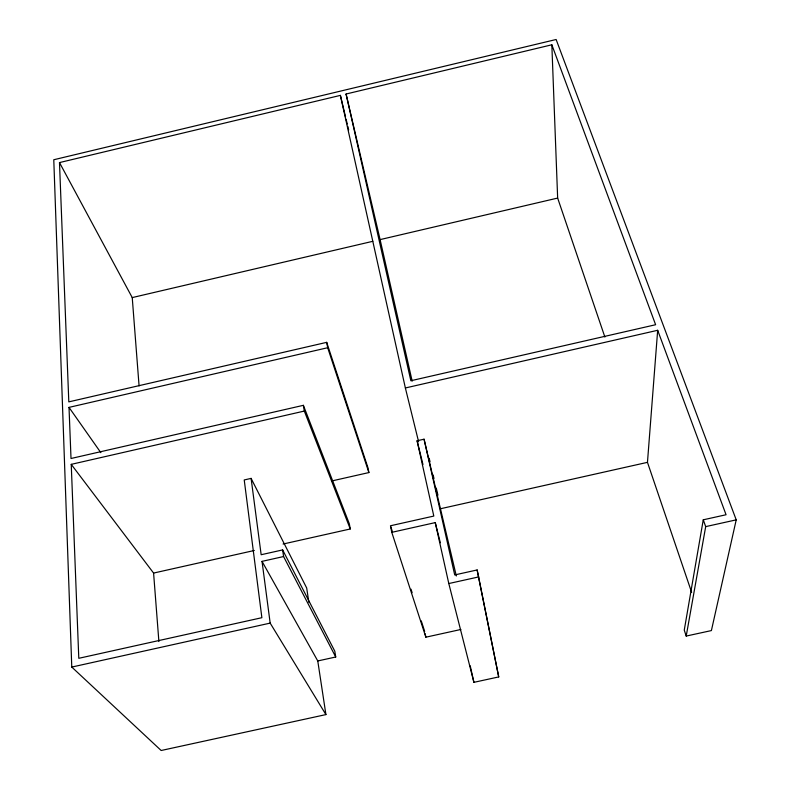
<?xml version="1.0" encoding="UTF-8"?>
<svg xmlns="http://www.w3.org/2000/svg" width="790" height="790" viewBox="0 0 790 790"><rect width="100%" height="100%" fill="white"/><g stroke="black" fill="none" stroke-linecap="round" stroke-linejoin="round"><path stroke-width="1.19" d="M691.645 592.352L647.464 462.348L657.675 330.289L405.369 387.969L340.391 95.383L59.487 162.582L68.809 401.873L326.695 342.347L367.952 467.7L368.891 472.568L331.751 480.962M657.675 330.289L726.059 514.744L703.258 519.81L684.259 630.114L686.214 636.059L711.395 630.578L736.221 519.86L556.13 39.5L53.779 159.748L71.772 667.066L161.16 750.5L325.915 714.595L317.768 660.954L262.033 561.364L283.58 556.545L335.73 657.004L317.768 660.954M686.214 636.059L705.697 526.624L703.258 519.81M346.069 94.02L551.835 44.793L655.621 324.729L410.849 380.74L346.069 94.02L380.099 239.607L412.173 381.155M59.487 162.582L132.236 297.583L372.811 241.306M380.099 239.607L557.651 198.073L551.835 44.793M283.096 544.034L350.256 528.974L349.338 523.839L303.37 405.329L71.011 458.496L69.016 407.383L327.682 347.728L368.891 472.568M308.87 602.385L306.688 587.997L251.102 478.394L244.228 479.955L261.875 617.701L78.793 658.307L71.238 464.352L304.318 411.067L350.256 528.974M460.876 629.482L425.859 637.184L391.781 532.342L390.477 525.765L433.809 516.067L417.09 440.771L424.052 439.191L456.324 575.989M71.238 464.352L153.586 573.066L254.321 550.482M440.158 508.819L647.464 462.348M335.73 657.004L334.802 651.207L282.632 549.919L261.164 554.728L251.102 478.394M391.781 532.342L435.26 522.605L440.326 542.75M435.26 522.605L448.799 583.543L473.911 682.333L498.727 676.921L477.14 569.955L454.714 574.932L424.052 439.191M71.772 667.066L270.17 623.113L325.915 714.595M448.799 583.543L478.789 576.898M705.697 526.624L736.221 519.86M69.016 407.383L100.844 452.67M557.651 198.073L604.883 337.044M390.862 526.94L392.373 531.64M410.998 589.162L412.133 592.688M421.258 620.861L424.674 631.427M417.09 440.771L422.966 464.49M405.369 387.969L418.601 441.758M340.391 95.383L345.526 116.831M346.099 119.211L347.245 123.981M347.817 126.361L348.666 129.935M429.177 458.22L430.027 461.795M433.127 474.909L433.977 478.483M436.238 488.023L437.927 495.172M498.727 676.921L477.14 569.955M470.218 665.812L473.911 682.333M425.148 633.728L425.859 637.184M326.695 342.347L327.682 347.728M303.37 405.329L304.318 411.067M282.632 549.919L283.58 556.545M262.033 561.364L270.17 623.113M132.236 297.583L139.079 385.905M153.586 573.066L158.889 641.539"/></g></svg>
